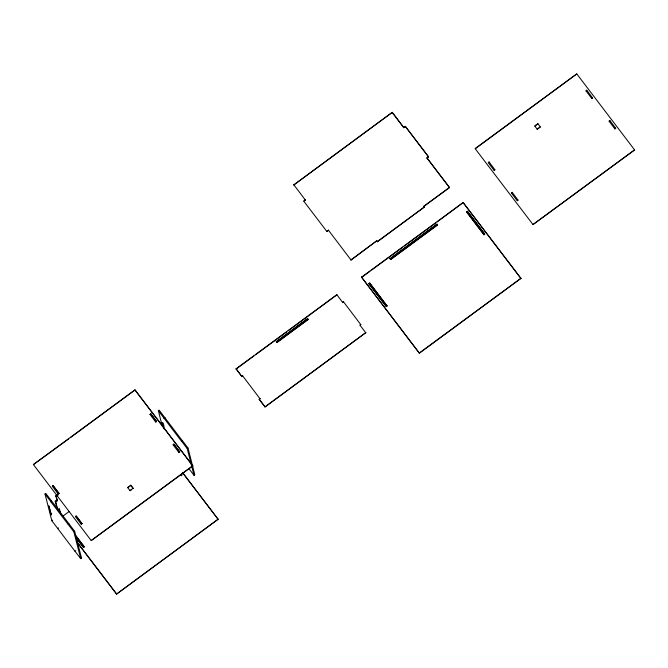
<?xml version="1.0" encoding="UTF-8"?>
<svg xmlns="http://www.w3.org/2000/svg" width="668" height="668" viewBox="0 0 668 668"><rect width="100%" height="100%" fill="white"/><g stroke="black" fill="none" stroke-linecap="round" stroke-linejoin="round"><path stroke-width="1" d="M392.258 112.358L293.828 184.919L392.258 112.358L403.864 127.73L405.376 126.369L403.814 127.521M303.765 201.018L305.326 199.874L303.815 201.227L326.919 231.546L328.431 230.193L326.919 231.546M423.704 206.562L449.497 187.616L426.969 158.049L428.48 156.696L405.376 126.369M426.969 158.049L428.48 156.696M33.4 464.561L135.011 389.912L192.827 465.922L91.215 540.571L33.4 464.561L68.721 438.859M70.399 437.623L135.011 389.912M475.173 148.555L576.785 73.906L634.6 149.916L532.989 224.565L475.232 148.764L576.785 73.906M376.752 240.806L351.009 259.969L376.752 240.806L377.387 241.774L424.23 207.113L377.328 241.565M426.919 157.84L449.447 187.407L423.646 206.354L424.28 207.322M534.817 126.018L537.94 123.722L540.303 126.962L537.181 129.258L534.817 126.018L537.94 123.722M488.291 162.566L489.076 161.99L494.905 169.781L494.12 170.357L488.341 162.775L489.076 161.99M592.608 98.004L586.771 90.213L585.995 90.79L591.823 98.58L592.549 97.795L591.823 98.58M586.045 90.998L586.771 90.213M53.073 485.578L52.288 486.154L58.124 493.944L58.851 493.159L53.073 485.578L58.901 493.368M150.826 414.01L150.049 414.586L150.776 413.801L156.604 421.591L150.776 413.801M52.346 486.362L53.123 485.786M74.983 551.25L51.82 520.714L45.006 493.969L45.783 493.393L74.666 531.294L81.488 558.047L80.703 558.623L74.983 551.25L75.76 550.674M158.341 410.711L159.118 410.135L182.28 440.663L181.496 441.239L158.341 410.711L162.382 426.56M58.851 493.159L58.124 493.944M155.769 421.959L156.554 421.383M60.755 514.101L59.469 509.049L57.899 510.193L55.786 501.902L57.348 500.758L55.72 495.848L59.06 493.393M57.348 500.758L56.296 496.608L57.966 495.38M80.703 558.623L73.881 531.87L50.835 501.76L51.561 500.975M164.111 418.285L164.896 417.717M50.835 501.76L51.611 501.184M164.169 418.494L164.946 417.926M57.089 508.515L55.21 501.142L56.772 499.998M241.899 376.61L242.634 375.834L241.899 376.61L236.071 368.819L336.906 294.747L342.734 302.537L343.461 301.752L342.676 302.328M236.13 369.028L253.773 356.069M255.452 354.833L286.539 331.996M288.225 330.76L336.906 294.747M361.563 277.187L463.175 202.538L520.931 278.347L419.379 353.197L361.563 277.187L419.379 353.197M361.613 277.395L370.014 271.225M371.692 269.989L402.762 247.168M404.441 245.933L435.511 223.104M437.189 221.868L463.175 202.538M276.31 341.632L307.572 318.661L308.148 319.421L276.936 342.592L276.31 341.632L276.936 342.592M276.36 341.832L307.572 318.661M390.07 258.608L436.972 224.156L437.548 224.907L390.705 259.568L390.07 258.608L390.705 259.568M390.129 258.808L436.972 224.156M276.886 342.383L308.148 319.421M390.655 259.359L437.548 224.907M50.918 514.143L48.806 505.851L51.494 514.903L50.918 514.143L51.695 513.575M386.279 306.57L368.953 283.825L369.68 283.04L387.064 305.994L369.68 283.04M483.983 234.794L466.656 212.048L467.383 211.263L484.709 234.009L483.983 234.794L484.768 234.218L467.383 211.263M368.953 283.825L369.738 283.249M466.656 212.048L467.441 211.472M51.82 520.714L52.605 520.147M62.358 516.523L69.013 511.63M511.396 192.885L512.181 192.317L518.009 200.099L517.224 200.676L511.446 193.094L512.181 192.317M609.099 121.108L609.876 120.541L615.712 128.323L614.927 128.899L609.149 121.317L609.876 120.541M57.648 528.505L58.433 527.929M75.392 516.473L76.177 515.905L82.005 523.687L81.229 524.263L75.451 516.681L76.227 516.105L82.005 523.687M173.096 444.696L173.88 444.128L179.709 451.91L178.924 452.486L173.154 444.905L173.88 444.128M181.496 441.239L182.222 440.454L188 448.036L194.822 474.781L194.037 475.357L188.835 468.535M615.654 128.114L614.927 128.899M130.819 485.219L133.183 488.458L130.819 485.219L127.697 487.515L130.06 490.755L131.621 489.602M127.747 487.724L130.878 485.427M81.17 524.054L81.955 523.478M179.659 451.702L178.924 452.486M73.881 531.87L74.666 531.294M130.009 490.546L133.132 488.25M194.037 475.357L187.215 448.612L188 448.036M259.234 399.355L259.961 398.571L259.234 399.355L265.004 406.937L365.78 332.656L265.004 406.937M360.01 325.074L360.787 324.498L360.06 325.283L365.839 332.856M387.014 305.785L386.229 306.361L368.903 283.616M192.768 465.721L91.215 540.571M84.21 546.683L83.483 547.459L84.21 546.683L74.925 534.5M419.32 352.988L520.931 278.347M218.127 519.236L116.574 594.094L218.127 519.236L182.974 473.094M405.426 126.578L428.53 156.905M463.225 202.746L520.982 278.548M392.316 112.566L403.864 127.73M466.606 211.839L483.933 234.585M437.022 224.356L437.598 225.116M376.802 241.014L377.387 241.774M293.778 184.71L305.385 200.083M328.431 230.193L351.009 259.969M343.461 301.752L360.845 324.706M307.631 318.87L308.207 319.63M242.634 375.834L260.011 398.779M236.071 368.819L241.849 376.401M259.176 399.147L264.954 406.728M181.446 441.03L187.215 448.612M135.061 390.12L192.827 465.922M173.93 444.329L179.709 451.91M149.991 414.377L155.819 422.168M182.397 472.485L218.185 519.445M55.72 495.848L56.296 496.608M55.21 501.142L55.786 501.902M45.006 493.969L50.776 501.551M76.219 536.329L84.26 546.892M76.002 537.506L83.425 547.259M76.052 537.715L83.483 547.459M76.97 541.973L116.524 593.885M77.647 543.009L116.574 594.094M80.327 556.528L81.488 558.047M634.6 149.916L532.989 224.565M540.303 126.962L537.181 129.258M518.009 200.099L517.224 200.676M494.905 169.781L494.12 170.357M163.151 422.936L164.094 426.627M164.128 428.881L162.14 422.594L163.543 428.121M68.946 523.921L68.161 524.497M58.884 508.29L59.92 512.331M181.913 474.906L181.187 475.683L181.913 474.906"/></g></svg>
